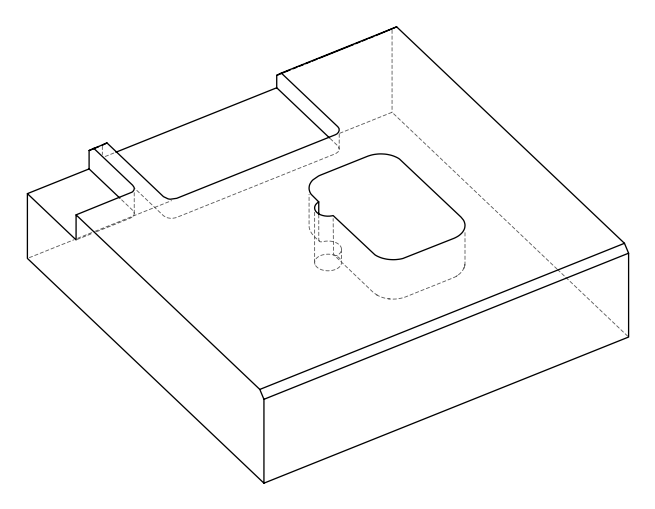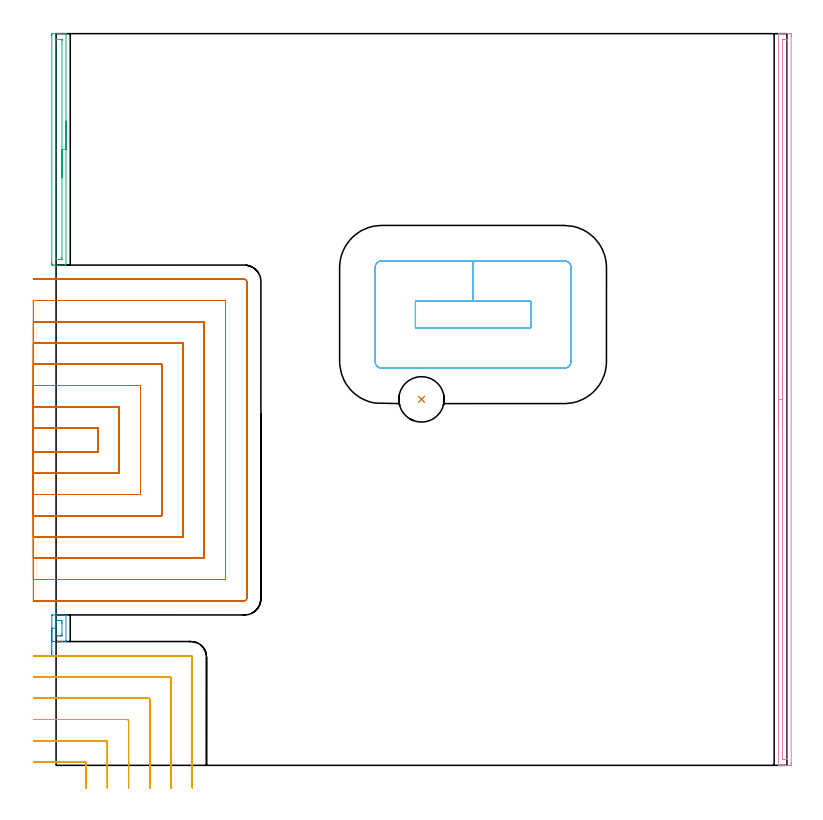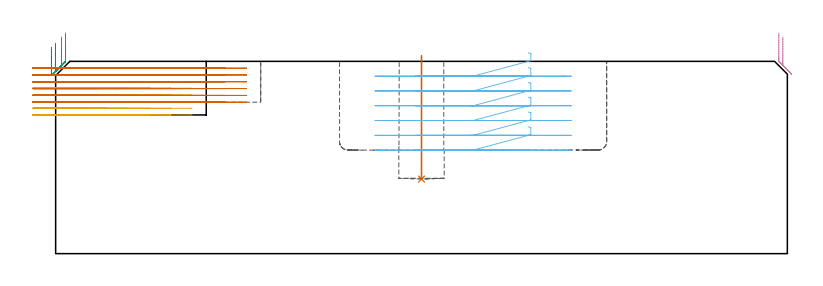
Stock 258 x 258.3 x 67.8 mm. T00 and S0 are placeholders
(PLAN: 7 operations, 4 tool changes, 44.4 min)
(1 INDEXABLE_INSERT_DRILL_BLIND_HOLE_FROM_SOLID | STEP1POCKET | NXT0302_003 | 0.18 min | 8298 mm3)
(2 AREA_MILL | FG_CHAMFER_SURFACE | UGT0205_001 | 0.33 min | 201 mm3)
(3 AREA_MILL_1 | FG_CHAMFER_SURFACE_1 | UGT0205_001 | 1.49 min | 1064 mm3)
(4 AREA_MILL_2 | FG_CHAMFER_SURFACE_2 | UGT0205_001 | 4.3 min | 2618 mm3)
(5 MILL_CORNER_NOTCH_RECTANGULAR | CORNER_NOTCH_RECTANGULAR | NXT0201_013 | Follow Part, ap 2.5, ae 75% | 7.25 min | 43696 mm3)
(6 MILL_RECTANGULAR_POCKET | POCKET_RECTANGULAR_STRAIGHT | NXT0201_007 | Follow Part, ap 6.25, ae 75% | 4.69 min | 175026 mm3)
(7 MILL_SLOT | SLOT_PARTIAL_RECTANGULAR | NXT0201_013 | Follow Part, ap 2.5, ae 75% | 26.12 min | 128298 mm3)
(TOOL NXT0302_003 | Index. Insert Drill 16mm [880-D1600L20-05] | D16 PA176 FL80 Z2)
(TOOL UGT0205_001 | Chamfer Mill 20 x 3 x 45 deg. | D20 FL50 Z2)
(TOOL NXT0201_013 | ENDMILL 10mm | D10 FL30 Z4)
(TOOL NXT0201_007 | ENDMILL 25mm [R216.25-25050GCK54P 1620] | D25 R3 FL54 Z5)
(OP 1 INDEXABLE_INSERT_DRILL_BLIND_HOLE_FROM_SOLID)
G17 G21 G94 G90
T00 M6
G54
G17 G0 G90 X129. Y129.2 S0 M3
G43 Z77.8 H1
G94 G81 G98 Z26.3 F250. R69.8
G80
M5
M2
(OP 2 AREA_MILL)
G17 G21 G94 G90
T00 M6
G54
G17 G0 G90 X-1.5 Y38.4 S1061 M3
G43 Z77.8 H0
Z72.8
G94 G1 Y38.438 Z71.928 F250.
Y38.552 Z71.064
Y38.741 Z70.212
Y39.003 Z69.38
Y39.337 Z68.574
Y39.74 Z67.8
Y40.209 Z67.064
Y40.74 Z66.372
Y41.329 Z65.729
Y41.972 Z65.14
Y42.664 Z64.608
Y43.4 Z64.14
Y44.174 Z63.737
Y44.98 Z63.403
Y45.812 Z63.141
Y46.664 Z62.952
Y47.528 Z62.838
Y48.4 Z62.8
Y52.765
X-1.498 Y52.925 Z62.802
X-1.493 Y53.093 Z62.807
X-1.18 Y53.1 Z63.119
X3.255 Y53.099 Z67.553
X3.494 Y53.09 Z67.792
X3.5 Y52.765 Z67.8
Y44.034
X3.494 Y43.71 Z67.792
X3.255 Y43.7 Z67.553
X-1.18 Y43.701 Z63.119
X-1.493 Y43.707 Z62.807
X-1.498 Y43.875 Z62.802
X-1.5 Y44.034 Z62.8
Y48.4
X-0.086 Z64.214
Y49.924
X-0.085 Y50.146 Z64.215
X-0.082 Y50.793 Z64.218
X-0.079 Y51.019 Z64.221
X-0.075 Y51.09 Z64.225
X0.483 Y51.1 Z64.783
X0.564 Z64.864
X1.359 Y51.097 Z65.659
X1.436 Y51.09 Z65.736
X2.079 Y51.019 Z66.379
X2.084 Y50.37 Z66.384
X2.085 Y50.146 Z66.385
Y46.654
X2.082 Y46.007 Z66.382
X2.079 Y45.781 Z66.379
X2.074 Y45.71 Z66.374
X1.516 Y45.7 Z65.816
X1.436 Z65.736
X0.641 Y45.703 Z64.941
X0.564 Y45.71 Z64.864
X-0.079 Y45.781 Z64.221
X-0.084 Y46.43 Z64.216
X-0.085 Y46.654 Z64.215
X-0.086 Y47.304 Z64.214
Y48.4
Y49.272 Z64.252
Y50.136 Z64.366
Y50.988 Z64.555
Y51.82 Z64.817
Y52.626 Z65.151
Y53.4 Z65.554
Y54.136 Z66.023
Y54.828 Z66.554
Y55.471 Z67.143
Y56.06 Z67.786
Y56.592 Z68.478
Y57.06 Z69.214
Y57.463 Z69.988
Y57.797 Z70.794
Y58.059 Z71.626
Y58.248 Z72.478
Y58.362 Z73.343
Y58.4 Z74.214
G0 Z77.8
M5
M2
(OP 3 AREA_MILL_1)
G17 G21 G94 G90
T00 M6
G54
G17 G0 G90 X3.5 Y227.45 S1061 M3
G43 Z77.8 H0
G94 G1 Y227.412 Z76.928 F250.
Y227.298 Z76.063
Y227.109 Z75.212
Y226.847 Z74.38
Y226.513 Z73.574
Y226.11 Z72.8
Y225.642 Z72.064
Y225.11 Z71.372
Y224.521 Z70.729
Y223.878 Z70.139
Y223.186 Z69.608
Y222.45 Z69.14
Y221.676 Z68.737
Y220.87 Z68.403
Y220.038 Z68.141
Y219.186 Z67.952
Y218.322 Z67.838
Y217.45 Z67.8
Y176.778
X3.497 Y176.61 Z67.788
X3.374 Y176.602 Z67.666
X3.244 Y176.6 Z67.544
X3.005 Z67.304
X2.308 Z66.603
X1.088 Z65.385
X0.564 Z64.858
X-0.046 Z64.249
X-1.07 Z63.226
X-1.18 Y176.602 Z63.116
X-1.493 Y176.61 Z62.803
X-1.498 Y176.9 Z62.8
X-1.5 Y177.225
Y177.553
Y257.675
X-1.498 Y258.
X-1.493 Y258.29 Z62.803
X-1.18 Y258.3 Z63.116
X0.564 Z64.858
X1.088 Z65.385
X1.436 Z65.732
X1.96 Z66.256
X2.308 Z66.603
X3.005 Z67.304
X3.244 Z67.544
X3.374 Y258.298 Z67.666
X3.497 Y258.29 Z67.788
X3.5 Y258.121 Z67.8
Y217.45
X2.086 Z66.386
X2.085 Y179.242 Z66.385
X2.084 Y179.013 Z66.384
X2.079 Y178.681 Z66.379
X2.074 Y178.61 Z66.374
X1.973 Y178.605 Z66.273
X1.838 Y178.601 Z66.138
X0.094 Z64.394
X-0.045 Y178.607 Z64.255
X-0.072 Y178.609 Z64.228
X-0.079 Y178.658 Z64.221
X-0.083 Y178.783 Z64.217
X-0.085 Y179.013 Z64.215
Y255.659
X-0.084 Y255.887 Z64.216
X-0.079 Y256.219 Z64.221
X-0.074 Y256.29 Z64.226
X0.027 Y256.295 Z64.327
X0.162 Y256.299 Z64.462
X1.906 Z66.206
X2.045 Y256.293 Z66.345
X2.072 Y256.291 Z66.372
X2.079 Y256.242 Z66.379
X2.083 Y256.117 Z66.383
X2.085 Y255.887 Z66.385
X2.086 Y217.45 Z66.386
Y216.578 Z66.424
Y215.714 Z66.538
Y214.862 Z66.726
Y214.03 Z66.989
Y213.224 Z67.323
Y212.45 Z67.725
Y211.714 Z68.194
Y211.022 Z68.725
Y210.379 Z69.315
Y209.79 Z69.958
Y209.258 Z70.65
Y208.79 Z71.386
Y208.387 Z72.16
Y208.053 Z72.965
Y207.791 Z73.798
Y207.602 Z74.649
Y207.488 Z75.514
Y207.45 Z76.386
G0 Z77.8
M5
M2
(OP 4 AREA_MILL_2)
G17 G21 G94 G90
T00 M6
G54
G17 G0 G90 X255. Y119.15 S1061 M3
G43 Z77.8 H0
G94 G1 Y119.188 Z76.928 F250.
Y119.302 Z76.063
Y119.491 Z75.212
Y119.753 Z74.38
Y120.087 Z73.574
Y120.49 Z72.8
Y120.958 Z72.064
Y121.49 Z71.372
Y122.079 Z70.729
Y122.722 Z70.139
Y123.414 Z69.608
Y124.15 Z69.14
Y124.924 Z68.737
Y125.73 Z68.403
Y126.562 Z68.141
Y127.413 Z67.952
Y128.278 Z67.838
Y129.15 Z67.8
Y258.138
X255.002 Y258.292 Z67.788
X255.015 Y258.3 Z67.776
X255.35 Z67.449
X255.725 Z67.074
X256.366 Z66.429
X257.571 Z65.226
X258.134 Z64.66
X258.736 Z64.059
X259.017 Y258.297 Z63.778
X259.491 Y258.291 Z63.305
X259.494 Y258.173 Z63.303
X259.499 Y257.692 Z63.301
X259.5 Y257.204 Z63.3
Y1.013
X259.499 Y0.608 Z63.301
X259.494 Y0.127 Z63.302
X259.491 Y0.009 Z63.305
X259.017 Y0. Z63.778
X258.736 Z64.059
X258.134 Z64.66
X257.571 Z65.226
X257.25 Z65.546
X256.687 Z66.109
X256.366 Z66.429
X255.725 Z67.074
X255.35 Z67.449
X255.015 Z67.776
X255.002 Y0.008 Z67.788
X255. Y0.162 Z67.8
Y129.15
X256.414 Z66.386
Y255.906
X256.415 Y256.118 Z66.385
X256.418 Y256.223 Z66.382
X256.421 Y256.273 Z66.379
X256.424 Y256.29 Z66.376
X256.471 Y256.292 Z66.329
X256.862 Y256.299 Z65.938
X257.25 Z65.55
X257.746 Z65.054
X257.971 Y256.294 Z64.829
X258.075 Y256.29 Z64.725
X258.084 Y255.956 Z64.716
X258.085 Y255.906 Z64.715
X258.086 Y2.394 Z64.714
X258.085 Y2.182 Z64.715
X258.082 Y2.077 Z64.718
X258.079 Y2.027 Z64.721
X258.076 Y2.01 Z64.724
X258.029 Y2.008 Z64.771
X257.638 Y2.001 Z65.162
X257.25 Z65.55
X256.754 Z66.046
X256.529 Y2.006 Z66.271
X256.425 Y2.01 Z66.375
X256.415 Y2.344 Z66.385
Y2.394
X256.414 Y129.15 Z66.386
Y130.022 Z66.424
Y130.886 Z66.538
Y131.738 Z66.727
Y132.57 Z66.989
Y133.376 Z67.323
Y134.15 Z67.726
Y134.886 Z68.194
Y135.578 Z68.725
Y136.221 Z69.315
Y136.81 Z69.958
Y137.342 Z70.65
Y137.81 Z71.386
Y138.213 Z72.16
Y138.547 Z72.966
Y138.809 Z73.798
Y138.998 Z74.649
Y139.112 Z75.514
Y139.15 Z76.386
G0 Z77.8
M5
M2
(OP 5 MILL_CORNER_NOTCH_RECTANGULAR)
G17 G21 G94 G90
T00 M6
G54
G17 G0 G90 X10.6 Y-8. S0 M3
G43 Z77.8 H0
Z65.437
G94 G1 Y-5. F250.
Y0.703 F500.
G3 X10.103 Y1.2 R0.5
G1 X-5.
X-8. F250.
G0 Z77.8
X18.1 Y-8.
Z65.437
G1 Y-5.
Y8.203 F500.
G3 X17.603 Y8.7 R0.5
G1 X-5.
X-8. F250.
G0 Z77.8
X25.6 Y-8.
Z65.437
G1 Y-5.
Y15.703 F500.
G3 X25.103 Y16.2 R0.5
G1 X-5.
X-8. F250.
G0 Z77.8
X33.1 Y-8.
Z65.437
G1 Y-5.
Y23.203 F500.
G3 X32.603 Y23.7 R0.5
G1 X-5.
X-8. F250.
G0 Z77.8
X40.6 Y-8.
Z65.437
G1 Y-5.
Y30.703 F500.
G3 X40.103 Y31.2 R0.5
G1 X-5.
X-8. F250.
G0 Z77.8
X48.1 Y-8.
Z65.437
G1 Y-5.
Y38.203 F500.
G3 X47.603 Y38.7 R0.5
G1 X-5.
X-8. F250.
G0 Z77.8
X10.6 Y-8.
Z63.075
G1 Y-5.
Y0.703 F500.
G3 X10.103 Y1.2 R0.5
G1 X-5.
X-8. F250.
G0 Z77.8
X18.1 Y-8.
Z63.075
G1 Y-5.
Y8.203 F500.
G3 X17.603 Y8.7 R0.5
G1 X-5.
X-8. F250.
G0 Z77.8
X25.6 Y-8.
Z63.075
G1 Y-5.
Y15.703 F500.
G3 X25.103 Y16.2 R0.5
G1 X-5.
X-8. F250.
G0 Z77.8
X33.1 Y-8.
Z63.075
G1 Y-5.
Y23.203 F500.
G3 X32.603 Y23.7 R0.5
G1 X-5.
X-8. F250.
G0 Z77.8
X40.6 Y-8.
Z63.075
G1 Y-5.
Y30.703 F500.
G3 X40.103 Y31.2 R0.5
G1 X-5.
X-8. F250.
G0 Z77.8
X48.1 Y-8.
Z63.075
G1 Y-5.
Y38.203 F500.
G3 X47.603 Y38.7 R0.5
G1 X-5.
X-8. F250.
G0 Z77.8
X10.6 Y-8.
Z60.712
G1 Y-5.
Y0.703 F500.
G3 X10.103 Y1.2 R0.5
G1 X-5.
X-8. F250.
G0 Z77.8
X18.1 Y-8.
Z60.712
G1 Y-5.
Y8.203 F500.
G3 X17.603 Y8.7 R0.5
G1 X-5.
X-8. F250.
G0 Z77.8
X25.6 Y-8.
Z60.712
G1 Y-5.
Y15.703 F500.
G3 X25.103 Y16.2 R0.5
G1 X-5.
X-8. F250.
G0 Z77.8
X33.1 Y-8.
Z60.712
G1 Y-5.
Y23.203 F500.
G3 X32.603 Y23.7 R0.5
G1 X-5.
X-8. F250.
G0 Z77.8
X40.6 Y-8.
Z60.712
G1 Y-5.
Y30.703 F500.
G3 X40.103 Y31.2 R0.5
G1 X-5.
X-8. F250.
G0 Z77.8
X48.1 Y-8.
Z60.712
G1 Y-5.
Y38.203 F500.
G3 X47.603 Y38.7 R0.5
G1 X-5.
X-8. F250.
G0 Z77.8
X10.6 Y-8.
Z58.35
G1 Y-5.
Y0.703 F500.
G3 X10.103 Y1.2 R0.5
G1 X-5.
X-8. F250.
G0 Z77.8
X18.1 Y-8.
Z58.35
G1 Y-5.
Y8.203 F500.
G3 X17.603 Y8.7 R0.5
G1 X-5.
X-8. F250.
G0 Z77.8
X25.6 Y-8.
Z58.35
G1 Y-5.
Y15.703 F500.
G3 X25.103 Y16.2 R0.5
G1 X-5.
X-8. F250.
G0 Z77.8
X33.1 Y-8.
Z58.35
G1 Y-5.
Y23.203 F500.
G3 X32.603 Y23.7 R0.5
G1 X-5.
X-8. F250.
G0 Z77.8
X40.6 Y-8.
Z58.35
G1 Y-5.
Y30.703 F500.
G3 X40.103 Y31.2 R0.5
G1 X-5.
X-8. F250.
G0 Z77.8
X48.1 Y-8.
Z58.35
G1 Y-5.
Y38.203 F500.
G3 X47.603 Y38.7 R0.5
G1 X-5.
X-8. F250.
G0 Z77.8
X10.6 Y-8.
Z55.987
G1 Y-5.
Y0.703 F500.
G3 X10.103 Y1.2 R0.5
G1 X-5.
X-8. F250.
G0 Z77.8
X18.1 Y-8.
Z55.987
G1 Y-5.
Y8.203 F500.
G3 X17.603 Y8.7 R0.5
G1 X-5.
X-8. F250.
G0 Z77.8
X25.6 Y-8.
Z55.987
G1 Y-5.
Y15.703 F500.
G3 X25.103 Y16.2 R0.5
G1 X-5.
X-8. F250.
G0 Z77.8
X33.1 Y-8.
Z55.987
G1 Y-5.
Y23.203 F500.
G3 X32.603 Y23.7 R0.5
G1 X-5.
X-8. F250.
G0 Z77.8
X40.6 Y-8.
Z55.987
G1 Y-5.
Y30.703 F500.
G3 X40.103 Y31.2 R0.5
G1 X-5.
X-8. F250.
G0 Z77.8
X48.1 Y-8.
Z55.987
G1 Y-5.
Y38.203 F500.
G3 X47.603 Y38.7 R0.5
G1 X-5.
X-8. F250.
G0 Z77.8
X10.6 Y-8.
Z53.625
G1 Y-5.
Y0.703 F500.
G3 X10.103 Y1.2 R0.5
G1 X-5.
X-8. F250.
G0 Z77.8
X18.1 Y-8.
Z53.625
G1 Y-5.
Y8.203 F500.
G3 X17.603 Y8.7 R0.5
G1 X-5.
X-8. F250.
G0 Z77.8
X25.6 Y-8.
Z53.625
G1 Y-5.
Y15.703 F500.
G3 X25.103 Y16.2 R0.5
G1 X-5.
X-8. F250.
G0 Z77.8
X33.1 Y-8.
Z53.625
G1 Y-5.
Y23.203 F500.
G3 X32.603 Y23.7 R0.5
G1 X-5.
X-8. F250.
G0 Z77.8
X40.6 Y-8.
Z53.625
G1 Y-5.
Y30.703 F500.
G3 X40.103 Y31.2 R0.5
G1 X-5.
X-8. F250.
G0 Z77.8
X48.1 Y-8.
Z53.625
G1 Y-5.
Y38.203 F500.
G3 X47.603 Y38.7 R0.5
G1 X-5.
X-8. F250.
G0 Z77.8
X10.6 Y-8.
Z51.262
G1 Y-5.
Y0.703 F500.
G3 X10.103 Y1.2 R0.5
G1 X-5.
X-8. F250.
G0 Z77.8
X18.1 Y-8.
Z51.262
G1 Y-5.
Y8.203 F500.
G3 X17.603 Y8.7 R0.5
G1 X-5.
X-8. F250.
G0 Z77.8
X25.6 Y-8.
Z51.262
G1 Y-5.
Y15.703 F500.
G3 X25.103 Y16.2 R0.5
G1 X-5.
X-8. F250.
G0 Z77.8
X33.1 Y-8.
Z51.262
G1 Y-5.
Y23.203 F500.
G3 X32.603 Y23.7 R0.5
G1 X-5.
X-8. F250.
G0 Z77.8
X40.6 Y-8.
Z51.262
G1 Y-5.
Y30.703 F500.
G3 X40.103 Y31.2 R0.5
G1 X-5.
X-8. F250.
G0 Z77.8
X48.1 Y-8.
Z51.262
G1 Y-5.
Y38.203 F500.
G3 X47.603 Y38.7 R0.5
G1 X-5.
X-8. F250.
G0 Z77.8
X10.6 Y-8.
Z48.9
G1 Y-5.
Y0.703 F500.
G3 X10.103 Y1.2 R0.5
G1 X-5.
X-8. F250.
G0 Z77.8
X18.1 Y-8.
Z48.9
G1 Y-5.
Y8.203 F500.
G3 X17.603 Y8.7 R0.5
G1 X-5.
X-8. F250.
G0 Z77.8
X25.6 Y-8.
Z48.9
G1 Y-5.
Y15.703 F500.
G3 X25.103 Y16.2 R0.5
G1 X-5.
X-8. F250.
G0 Z77.8
X33.1 Y-8.
Z48.9
G1 Y-5.
Y23.203 F500.
G3 X32.603 Y23.7 R0.5
G1 X-5.
X-8. F250.
G0 Z77.8
X40.6 Y-8.
Z48.9
G1 Y-5.
Y30.703 F500.
G3 X40.103 Y31.2 R0.5
G1 X-5.
X-8. F250.
G0 Z77.8
X48.1 Y-8.
Z48.9
G1 Y-5.
Y38.203 F500.
G3 X47.603 Y38.7 R0.5
G1 X-5.
X-8. F250.
G0 Z77.8
M5
M2
(OP 6 MILL_RECTANGULAR_POCKET)
G17 G21 G94 G90
T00 M6
G54
G17 G0 G90 X166.635 Y154.45 S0 M3
G43 Z77.8 H1
Z70.8
G94 G1 X167.55 Z70.555 F250.
Y163.85 Z68.036
X147.2 Z62.583
X126.85 F500.
Y154.45
X167.55
Y163.85
X147.2
Y178.1
X115.
G3 X112.6 Y175.7 R2.4
G1 Y142.6
G3 X115. Y140.2 R2.4
G1 X179.4
G3 X181.8 Y142.6 R2.4
G1 Y175.7
G3 X179.4 Y178.1 R2.4
G1 X147.2
X146.2
G0 X166.635 Y154.45 Z65.583
G1 X167.55 Z65.338 F250.
Y163.85 Z62.819
X147.2 Z57.367
X126.85 F500.
Y154.45
X167.55
Y163.85
X147.2
Y178.1
X115.
G3 X112.6 Y175.7 R2.4
G1 Y142.6
G3 X115. Y140.2 R2.4
G1 X179.4
G3 X181.8 Y142.6 R2.4
G1 Y175.7
G3 X179.4 Y178.1 R2.4
G1 X147.2
X146.2
G0 X166.635 Y154.45 Z60.367
G1 X167.55 Z60.121 F250.
Y163.85 Z57.603
X147.2 Z52.15
X126.85 F500.
Y154.45
X167.55
Y163.85
X147.2
Y178.1
X115.
G3 X112.6 Y175.7 R2.4
G1 Y142.6
G3 X115. Y140.2 R2.4
G1 X179.4
G3 X181.8 Y142.6 R2.4
G1 Y175.7
G3 X179.4 Y178.1 R2.4
G1 X147.2
X146.2
G0 X166.635 Y154.45 Z55.15
G1 X167.55 Z54.905 F250.
Y163.85 Z52.386
X147.2 Z46.933
X126.85 F500.
Y154.45
X167.55
Y163.85
X147.2
Y178.1
X115.
G3 X112.6 Y175.7 R2.4
G1 Y142.6
G3 X115. Y140.2 R2.4
G1 X179.4
G3 X181.8 Y142.6 R2.4
G1 Y175.7
G3 X179.4 Y178.1 R2.4
G1 X147.2
X146.2
G0 X166.635 Y154.45 Z49.933
G1 X167.55 Z49.688 F250.
Y163.85 Z47.169
X147.2 Z41.717
X126.85 F500.
Y154.45
X167.55
Y163.85
X147.2
Y178.1
X115.
G3 X112.6 Y175.7 R2.4
G1 Y142.6
G3 X115. Y140.2 R2.4
G1 X179.4
G3 X181.8 Y142.6 R2.4
G1 Y175.7
G3 X179.4 Y178.1 R2.4
G1 X147.2
X146.2
G0 X166.635 Y154.45 Z44.717
G1 X167.55 Z44.471 F250.
Y163.85 Z41.953
X147.2 Z36.5
X126.85 F500.
Y154.45
X167.55
Y163.85
X147.2
Y178.1
X115.
G3 X112.6 Y175.7 R2.4
G1 Y142.6
G3 X115. Y140.2 R2.4
G1 X179.4
G3 X181.8 Y142.6 R2.4
G1 Y175.7
G3 X179.4 Y178.1 R2.4
G1 X147.2
X146.2
G0 Z77.8
M5
M2
(OP 7 MILL_SLOT)
G17 G21 G94 G90
T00 M6
G54
G17 G0 G90 X-8. Y110.6 S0 M3
G43 Z77.8 H0
Z65.4
G94 G1 X-5. F250.
X14.8 F500.
Y119.1
X-5.
X-8. F250.
Y103.1
X-5.
X22.3 F500.
Y126.6
X-5.
X-8. F250.
Y95.6
X-5.
X29.8 F500.
Y134.1
X-5.
X-8. F250.
Y88.1
X-5.
X37.3 F500.
Y141.6
X-5.
X-8. F250.
Y80.6
X-5.
X44.8 F500.
Y149.1
X-5.
X-8. F250.
Y73.1
X-5.
X52.3 F500.
Y156.6
X-5.
X-8. F250.
Y65.6
X-5.
X59.8 F500.
Y164.1
X-5.
X-8. F250.
Y58.1
X-5.
X66.5 F500.
G3 X67.3 Y58.9 R0.8
G1 Y170.8
G3 X66.5 Y171.6 R0.8
G1 X-5.
X-8. F250.
G0 Y110.6 Z63.
G1 X-5.
X14.8 F500.
Y119.1
X-5.
X-8. F250.
Y103.1
X-5.
X22.3 F500.
Y126.6
X-5.
X-8. F250.
Y95.6
X-5.
X29.8 F500.
Y134.1
X-5.
X-8. F250.
Y88.1
X-5.
X37.3 F500.
Y141.6
X-5.
X-8. F250.
Y80.6
X-5.
X44.8 F500.
Y149.1
X-5.
X-8. F250.
Y73.1
X-5.
X52.3 F500.
Y156.6
X-5.
X-8. F250.
Y65.6
X-5.
X59.8 F500.
Y164.1
X-5.
X-8. F250.
Y58.1
X-5.
X66.5 F500.
G3 X67.3 Y58.9 R0.8
G1 Y170.8
G3 X66.5 Y171.6 R0.8
G1 X-5.
X-8. F250.
G0 Y110.6 Z60.6
G1 X-5.
X14.8 F500.
Y119.1
X-5.
X-8. F250.
Y103.1
X-5.
X22.3 F500.
Y126.6
X-5.
X-8. F250.
Y95.6
X-5.
X29.8 F500.
Y134.1
X-5.
X-8. F250.
Y88.1
X-5.
X37.3 F500.
Y141.6
X-5.
X-8. F250.
Y80.6
X-5.
X44.8 F500.
Y149.1
X-5.
X-8. F250.
Y73.1
X-5.
X52.3 F500.
Y156.6
X-5.
X-8. F250.
Y65.6
X-5.
X59.8 F500.
Y164.1
X-5.
X-8. F250.
Y58.1
X-5.
X66.5 F500.
G3 X67.3 Y58.9 R0.8
G1 Y170.8
G3 X66.5 Y171.6 R0.8
G1 X-5.
X-8. F250.
G0 Y110.6 Z58.2
G1 X-5.
X14.8 F500.
Y119.1
X-5.
X-8. F250.
Y103.1
X-5.
X22.3 F500.
Y126.6
X-5.
X-8. F250.
Y95.6
X-5.
X29.8 F500.
Y134.1
X-5.
X-8. F250.
Y88.1
X-5.
X37.3 F500.
Y141.6
X-5.
X-8. F250.
Y80.6
X-5.
X44.8 F500.
Y149.1
X-5.
X-8. F250.
Y73.1
X-5.
X52.3 F500.
Y156.6
X-5.
X-8. F250.
Y65.6
X-5.
X59.8 F500.
Y164.1
X-5.
X-8. F250.
Y58.1
X-5.
X66.5 F500.
G3 X67.3 Y58.9 R0.8
G1 Y170.8
G3 X66.5 Y171.6 R0.8
G1 X-5.
X-8. F250.
G0 Y110.6 Z55.8
G1 X-5.
X14.8 F500.
Y119.1
X-5.
X-8. F250.
Y103.1
X-5.
X22.3 F500.
Y126.6
X-5.
X-8. F250.
Y95.6
X-5.
X29.8 F500.
Y134.1
X-5.
X-8. F250.
Y88.1
X-5.
X37.3 F500.
Y141.6
X-5.
X-8. F250.
Y80.6
X-5.
X44.8 F500.
Y149.1
X-5.
X-8. F250.
Y73.1
X-5.
X52.3 F500.
Y156.6
X-5.
X-8. F250.
Y65.6
X-5.
X59.8 F500.
Y164.1
X-5.
X-8. F250.
Y58.1
X-5.
X66.5 F500.
G3 X67.3 Y58.9 R0.8
G1 Y170.8
G3 X66.5 Y171.6 R0.8
G1 X-5.
X-8. F250.
G0 Y110.6 Z53.4
G1 X-5.
X14.8 F500.
Y119.1
X-5.
X-8. F250.
Y103.1
X-5.
X22.3 F500.
Y126.6
X-5.
X-8. F250.
Y95.6
X-5.
X29.8 F500.
Y134.1
X-5.
X-8. F250.
Y88.1
X-5.
X37.3 F500.
Y141.6
X-5.
X-8. F250.
Y80.6
X-5.
X44.8 F500.
Y149.1
X-5.
X-8. F250.
Y73.1
X-5.
X52.3 F500.
Y156.6
X-5.
X-8. F250.
Y65.6
X-5.
X59.8 F500.
Y164.1
X-5.
X-8. F250.
Y58.1
X-5.
X66.5 F500.
G3 X67.3 Y58.9 R0.8
G1 Y170.8
G3 X66.5 Y171.6 R0.8
G1 X-5.
X-8. F250.
G0 Z77.8
M5
M2
